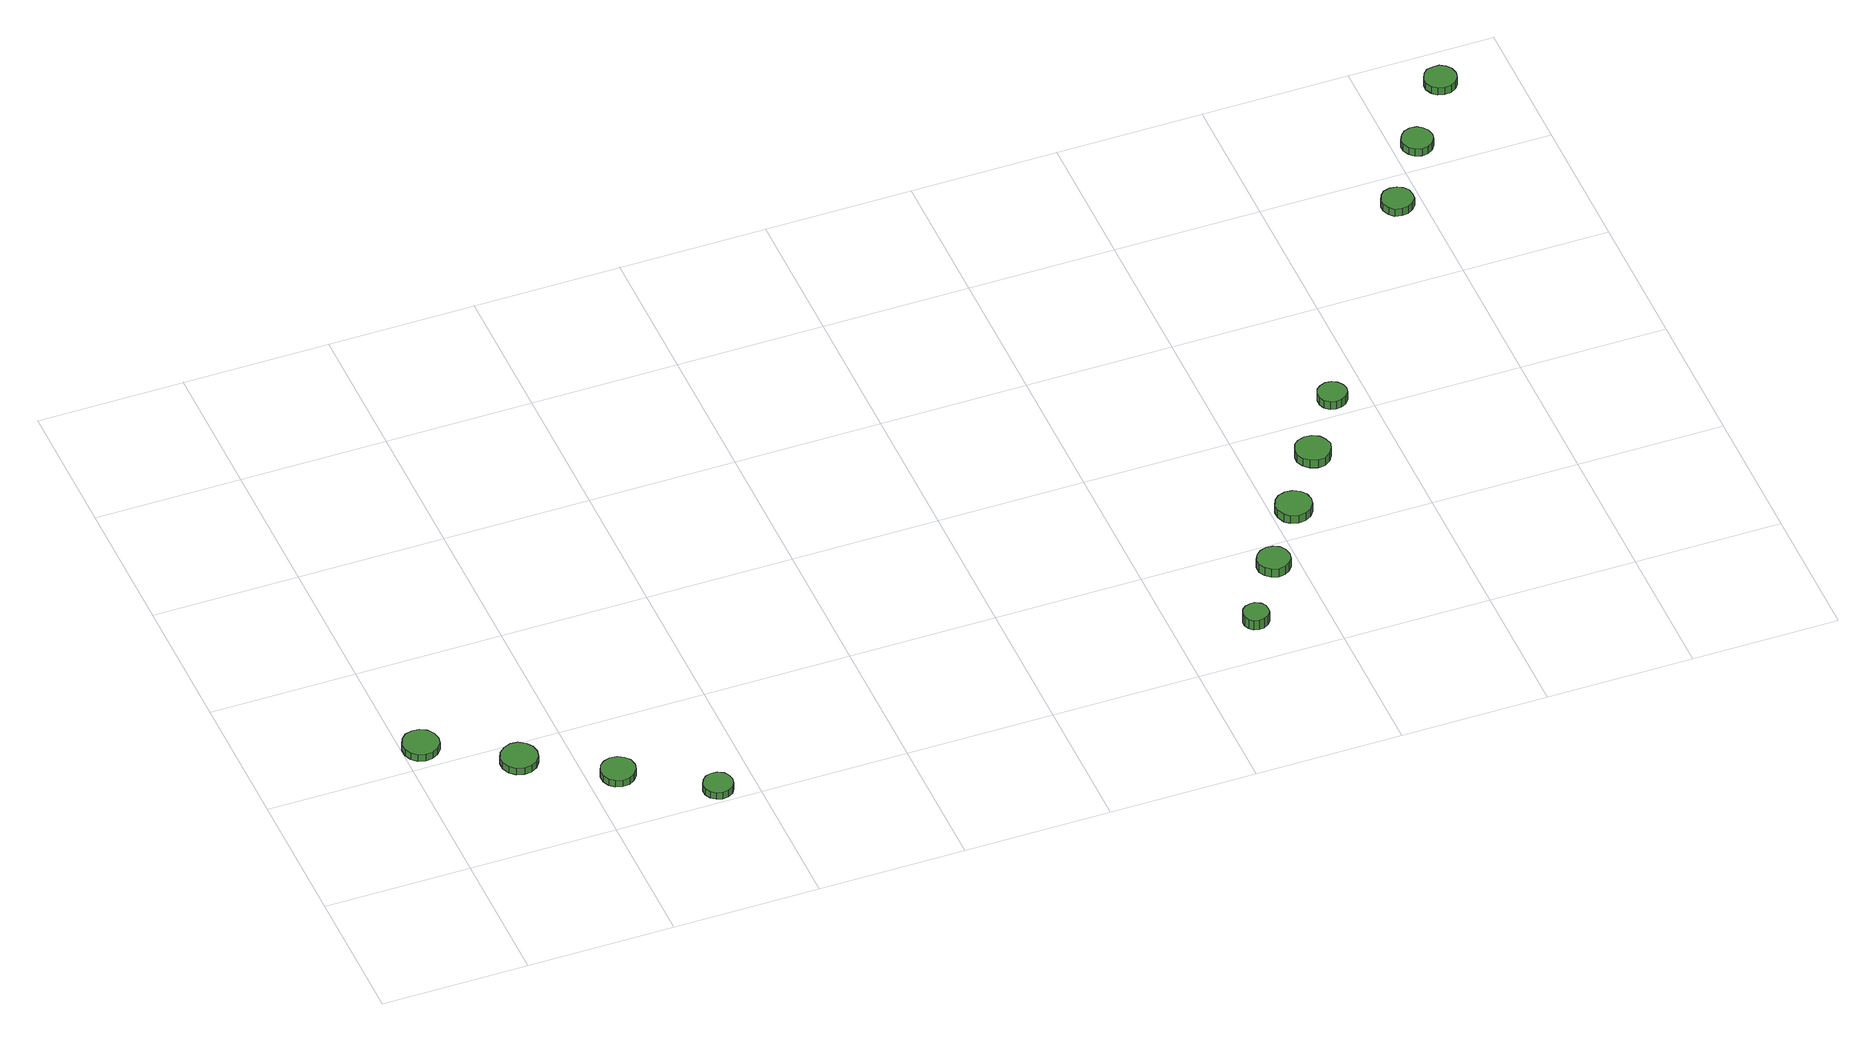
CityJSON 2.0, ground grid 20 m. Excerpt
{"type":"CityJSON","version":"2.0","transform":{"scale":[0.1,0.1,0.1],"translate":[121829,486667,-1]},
"CityObjects":{
"tree1":{"type":"SolitaryVegetationObject","attributes":{"function":"something"},"geometry":[{"type":"MultiSurface","lod":"1","boundaries":[[[0,1,2,3,4,5,6,7,8,9,10,11,12,13,14]],[[15,16,17,18,19,20,21,22,23,24,25,26,27,28,29]],[[0,29,28,1]],[[1,28,27,2]],[[2,27,26,3]],[[3,26,25,4]],[[4,25,24,5]],[[5,24,23,6]],[[6,23,22,7]],[[7,22,21,8]],[[8,21,20,9]],[[9,20,19,10]],[[10,19,18,11]],[[11,18,17,12]],[[12,17,16,13]],[[13,16,15,14]],[[14,15,29,0]]]}]},
"tree2":{"type":"SolitaryVegetationObject","attributes":{"function":"something"},"geometry":[{"type":"MultiSurface","lod":"1","boundaries":[[[30,31,32,33,34,35,36,37,38,39,40,41,42,43,44]],[[45,46,47,48,49,50,51,52,53,54,55,56,57,58,59]],[[30,59,58,31]],[[31,58,57,32]],[[32,57,56,33]],[[33,56,55,34]],[[34,55,54,35]],[[35,54,53,36]],[[36,53,52,37]],[[37,52,51,38]],[[38,51,50,39]],[[39,50,49,40]],[[40,49,48,41]],[[41,48,47,42]],[[42,47,46,43]],[[43,46,45,44]],[[44,45,59,30]]]}]},
"tree3":{"type":"SolitaryVegetationObject","attributes":{"function":"something"},"geometry":[{"type":"MultiSurface","lod":"1","boundaries":[[[60,61,62,63,64,65,66,67,68,69,70,71,72,73,74]],[[75,76,77,78,79,80,81,82,83,84,85,86,87,88,89]],[[60,89,88,61]],[[61,88,87,62]],[[62,87,86,63]],[[63,86,85,64]],[[64,85,84,65]],[[65,84,83,66]],[[66,83,82,67]],[[67,82,81,68]],[[68,81,80,69]],[[69,80,79,70]],[[70,79,78,71]],[[71,78,77,72]],[[72,77,76,73]],[[73,76,75,74]],[[74,75,89,60]]]}]},
"tree4":{"type":"SolitaryVegetationObject","attributes":{"function":"something"},"geometry":[{"type":"MultiSurface","lod":"1","boundaries":[[[90,91,92,93,94,95,96,97,98,99,100,101,102,103,104]],[[105,106,107,108,109,110,111,112,113,114,115,116,117,118,119]],[[90,119,118,91]],[[91,118,117,92]],[[92,117,116,93]],[[93,116,115,94]],[[94,115,114,95]],[[95,114,113,96]],[[96,113,112,97]],[[97,112,111,98]],[[98,111,110,99]],[[99,110,109,100]],[[100,109,108,101]],[[101,108,107,102]],[[102,107,106,103]],[[103,106,105,104]],[[104,105,119,90]]]}]},
"tree5":{"type":"SolitaryVegetationObject","attributes":{"function":"something"},"geometry":[{"type":"MultiSurface","lod":"1","boundaries":[[[120,121,122,123,124,125,126,127,128,129,130,131,132,133,134]],[[135,136,137,138,139,140,141,142,143,144,145,146,147,148,149]],[[120,149,148,121]],[[121,148,147,122]],[[122,147,146,123]],[[123,146,145,124]],[[124,145,144,125]],[[125,144,143,126]],[[126,143,142,127]],[[127,142,141,128]],[[128,141,140,129]],[[129,140,139,130]],[[130,139,138,131]],[[131,138,137,132]],[[132,137,136,133]],[[133,136,135,134]],[[134,135,149,120]]]}]},
"tree6":{"type":"SolitaryVegetationObject","attributes":{"function":"something"},"geometry":[{"type":"MultiSurface","lod":"1","boundaries":[[[150,151,152,153,154,155,156,157,158,159,160,161,162,163,164]],[[165,166,167,168,169,170,171,172,173,174,175,176,177,178,179]],[[150,179,178,151]],[[151,178,177,152]],[[152,177,176,153]],[[153,176,175,154]],[[154,175,174,155]],[[155,174,173,156]],[[156,173,172,157]],[[157,172,171,158]],[[158,171,170,159]],[[159,170,169,160]],[[160,169,168,161]],[[161,168,167,162]],[[162,167,166,163]],[[163,166,165,164]],[[164,165,179,150]]]}]},
"tree7":{"type":"SolitaryVegetationObject","attributes":{"function":"something"},"geometry":[{"type":"MultiSurface","lod":"1","boundaries":[[[180,181,182,183,184,185,186,187,188,189,190,191,192,193,194]],[[195,196,197,198,199,200,201,202,203,204,205,206,207,208,209]],[[180,209,208,181]],[[181,208,207,182]],[[182,207,206,183]],[[183,206,205,184]],[[184,205,204,185]],[[185,204,203,186]],[[186,203,202,187]],[[187,202,201,188]],[[188,201,200,189]],[[189,200,199,190]],[[190,199,198,191]],[[191,198,197,192]],[[192,197,196,193]],[[193,196,195,194]],[[194,195,209,180]]]}]},
"tree8":{"type":"SolitaryVegetationObject","attributes":{"function":"something"},"geometry":[{"type":"MultiSurface","lod":"1","boundaries":[[[210,211,212,213,214,215,216,217,218,219,220,221,222,223,224]],[[225,226,227,228,229,230,231,232,233,234,235,236,237,238,239]],[[210,239,238,211]],[[211,238,237,212]],[[212,237,236,213]],[[213,236,235,214]],[[214,235,234,215]],[[215,234,233,216]],[[216,233,232,217]],[[217,232,231,218]],[[218,231,230,219]],[[219,230,229,220]],[[220,229,228,221]],[[221,228,227,222]],[[222,227,226,223]],[[223,226,225,224]],[[224,225,239,210]]]}]},
"tree9":{"type":"SolitaryVegetationObject","attributes":{"function":"something"},"geometry":[{"type":"MultiSurface","lod":"1","boundaries":[[[240,241,242,243,244,245,246,247,248,249,250,251,252,253,254]],[[255,256,257,258,259,260,261,262,263,264,265,266,267,268,269]],[[240,269,268,241]],[[241,268,267,242]],[[242,267,266,243]],[[243,266,265,244]],[[244,265,264,245]],[[245,264,263,246]],[[246,263,262,247]],[[247,262,261,248]],[[248,261,260,249]],[[249,260,259,250]],[[250,259,258,251]],[[251,258,257,252]],[[252,257,256,253]],[[253,256,255,254]],[[254,255,269,240]]]}]},
"tree10":{"type":"SolitaryVegetationObject","attributes":{"function":"something"},"geometry":[{"type":"MultiSurface","lod":"1","boundaries":[[[270,271,272,273,274,275,276,277,278,279,280,281,282,283,284]],[[285,286,287,288,289,290,291,292,293,294,295,296,297,298,299]],[[270,299,298,271]],[[271,298,297,272]],[[272,297,296,273]],[[273,296,295,274]],[[274,295,294,275]],[[275,294,293,276]],[[276,293,292,277]],[[277,292,291,278]],[[278,291,290,279]],[[279,290,289,280]],[[280,289,288,281]],[[281,288,287,282]],[[282,287,286,283]],[[283,286,285,284]],[[284,285,299,270]]]}]},
"tree11":{"type":"SolitaryVegetationObject","attributes":{"function":"something"},"geometry":[{"type":"MultiSurface","lod":"1","boundaries":[[[300,301,302,303,304,305,306,307,308,309,310,311,312,313,314]],[[315,316,317,318,319,320,321,322,323,324,325,326,327,328,329]],[[300,329,328,301]],[[301,328,327,302]],[[302,327,326,303]],[[303,326,325,304]],[[304,325,324,305]],[[305,324,323,306]],[[306,323,322,307]],[[307,322,321,308]],[[308,321,320,309]],[[309,320,319,310]],[[310,319,318,311]],[[311,318,317,312]],[[312,317,316,313]],[[313,316,315,314]],[[314,315,329,300]]]}]},
"tree12":{"type":"SolitaryVegetationObject","attributes":{"function":"something"},"geometry":[{"type":"MultiSurface","lod":"1","boundaries":[[[330,331,332,333,334,335,336,337,338,339,340,341,342,343,344]],[[345,346,347,348,349,350,351,352,353,354,355,356,357,358,359]],[[330,359,358,331]],[[331,358,357,332]],[[332,357,356,333]],[[333,356,355,334]],[[334,355,354,335]],[[335,354,353,336]],[[336,353,352,337]],[[337,352,351,338]],[[338,351,350,339]],[[339,350,349,340]],[[340,349,348,341]],[[341,348,347,342]],[[342,347,346,343]],[[343,346,345,344]],[[344,345,359,330]]]}]}
},
"vertices":[
[49,235,19],[47,245,19],[41,254,19],[32,259,19],[22,260,19],[12,257,19],[5,250,19],[1,241,19],[1,230,19],[5,221,19],[12,214,19],[22,211,19],[32,212,19],[41,217,19],[47,225,19],[47,225,8],[41,217,8],[32,212,8],[22,211,8],[12,214,8],[5,221,8],[1,230,8],[1,241,8],[5,250,8],[12,257,8],[22,260,8],[32,259,8],[41,254,8],[47,245,8],[49,235,8],
[157,166,19],[155,176,19],[149,184,19],[140,190,19],[130,191,19],[120,187,19],[112,180,19],[108,171,19],[108,161,19],[112,151,19],[120,144,19],[130,141,19],[140,142,19],[149,147,19],[155,156,19],[155,156,8],[149,147,8],[140,142,8],[130,141,8],[120,144,8],[112,151,8],[108,161,8],[108,171,8],[112,180,8],[120,187,8],[130,191,8],[140,190,8],[149,184,8],[155,176,8],[157,166,8],
[264,96,19],[262,106,19],[256,113,19],[248,118,19],[238,119,19],[229,116,19],[222,110,19],[218,101,19],[218,91,19],[222,82,19],[229,76,19],[238,73,19],[248,74,19],[256,79,19],[262,87,19],[262,87,8],[256,79,8],[248,74,8],[238,73,8],[229,76,8],[222,82,8],[218,91,8],[218,101,8],[222,110,8],[229,116,8],[238,119,8],[248,118,8],[256,113,8],[262,106,8],[264,96,8],
[370,24,19],[368,32,19],[364,39,19],[356,43,19],[348,44,19],[340,42,19],[334,36,19],[330,28,19],[330,20,19],[334,12,19],[340,7,19],[348,4,19],[356,5,19],[364,9,19],[368,16,19],[368,16,8],[364,9,8],[356,5,8],[348,4,8],[340,7,8],[334,12,8],[330,20,8],[330,28,8],[334,36,8],[340,42,8],[348,44,8],[356,43,8],[364,39,8],[368,32,8],[370,24,8],
[1124,71,24],[1123,78,24],[1119,84,24],[1112,88,24],[1105,88,24],[1098,86,24],[1093,81,24],[1090,75,24],[1090,68,24],[1093,61,24],[1098,56,24],[1105,54,24],[1112,55,24],[1119,59,24],[1123,64,24],[1123,64,8],[1119,59,8],[1112,55,8],[1105,54,8],[1098,56,8],[1093,61,8],[1090,68,8],[1090,75,8],[1093,81,8],[1098,86,8],[1105,88,8],[1112,88,8],[1119,84,8],[1123,78,8],[1124,71,8],
[1189,161,22],[1187,170,22],[1182,178,22],[1174,182,22],[1165,183,22],[1156,180,22],[1149,174,22],[1145,166,22],[1145,156,22],[1149,148,22],[1156,142,22],[1165,139,22],[1174,140,22],[1182,145,22],[1187,152,22],[1187,152,8],[1182,145,8],[1174,140,8],[1165,139,8],[1156,142,8],[1149,148,8],[1145,156,8],[1145,166,8],[1149,174,8],[1156,180,8],[1165,183,8],[1174,182,8],[1182,178,8],[1187,170,8],[1189,161,8],
[1254,251,20],[1252,261,20],[1246,269,20],[1237,274,20],[1227,275,20],[1217,272,20],[1210,265,20],[1206,256,20],[1206,246,20],[1210,236,20],[1217,230,20],[1227,227,20],[1237,228,20],[1246,233,20],[1252,241,20],[1252,241,7],[1246,233,7],[1237,228,7],[1227,227,7],[1217,230,7],[1210,236,7],[1206,246,7],[1206,256,7],[1210,265,7],[1217,272,7],[1227,275,7],[1237,274,7],[1246,269,7],[1252,261,7],[1254,251,7],
[1316,340,20],[1313,350,20],[1308,358,20],[1299,363,20],[1289,364,20],[1279,361,20],[1272,355,20],[1268,345,20],[1268,335,20],[1272,326,20],[1279,320,20],[1289,316,20],[1299,317,20],[1308,323,20],[1313,331,20],[1313,331,7],[1308,323,7],[1299,317,7],[1289,316,7],[1279,320,7],[1272,326,7],[1268,335,7],[1268,345,7],[1272,355,7],[1279,361,7],[1289,364,7],[1299,363,7],[1308,358,7],[1313,350,7],[1316,340,7],
[1374,431,20],[1372,439,20],[1367,446,20],[1360,450,20],[1352,451,20],[1344,448,20],[1338,443,20],[1335,435,20],[1335,427,20],[1338,420,20],[1344,414,20],[1352,412,20],[1360,413,20],[1367,417,20],[1372,423,20],[1372,423,7],[1367,417,7],[1360,413,7],[1352,412,7],[1344,414,7],[1338,420,7],[1335,427,7],[1335,435,7],[1338,443,7],[1344,448,7],[1352,451,7],[1360,450,7],[1367,446,7],[1372,439,7],[1374,431,7],
[1589,747,19],[1588,756,19],[1582,763,19],[1575,767,19],[1566,768,19],[1557,766,19],[1551,760,19],[1547,751,19],[1547,743,19],[1551,734,19],[1557,728,19],[1566,726,19],[1575,727,19],[1582,731,19],[1588,738,19],[1588,738,7],[1582,731,7],[1575,727,7],[1566,726,7],[1557,728,7],[1551,734,7],[1547,743,7],[1547,751,7],[1551,760,7],[1557,766,7],[1566,768,7],[1575,767,7],[1582,763,7],[1588,756,7],[1589,747,7],
[1655,844,19],[1653,853,19],[1648,860,19],[1641,865,19],[1632,866,19],[1623,863,19],[1617,857,19],[1613,849,19],[1613,840,19],[1617,832,19],[1623,826,19],[1632,823,19],[1641,824,19],[1648,829,19],[1653,836,19],[1653,836,7],[1648,829,7],[1641,824,7],[1632,823,7],[1623,826,7],[1617,832,7],[1613,840,7],[1613,849,7],[1617,857,7],[1623,863,7],[1632,866,7],[1641,865,7],[1648,860,7],[1653,853,7],[1655,844,7],
[1726,943,19],[1724,952,19],[1719,959,19],[1711,964,19],[1702,964,19],[1693,962,19],[1687,956,19],[1683,947,19],[1683,939,19],[1687,930,19],[1693,924,19],[1702,922,19],[1711,922,19],[1719,927,19],[1724,934,19],[1724,934,7],[1719,927,7],[1711,922,7],[1702,922,7],[1693,924,7],[1687,930,7],[1683,939,7],[1683,947,7],[1687,956,7],[1693,962,7],[1702,964,7],[1711,964,7],[1719,959,7],[1724,952,7],[1726,943,7]
]}
